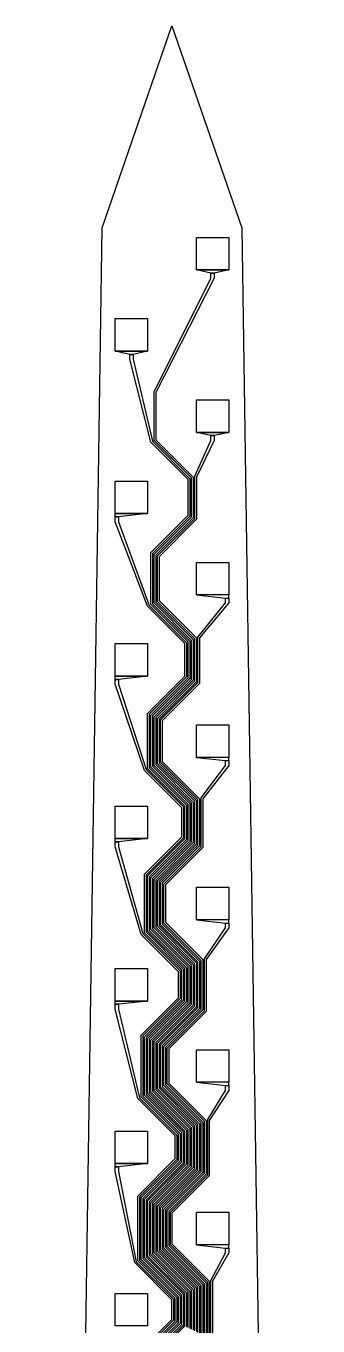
# Model space of a CAD drawing. Header units: inches. Extents: x 115980 to 170179, y 57000 to 74333.
# Drawn here: x 123826.2 to 123916.2, y 70110.6 to 70510.7 of the extents above; entities that cross this region are included whole.
import ezdxf

# ---------------------------------------------------------------- set-up
doc = ezdxf.new("R2010")
doc.units = ezdxf.units.IN
doc.header["$MEASUREMENT"] = 0
for name, color, linetype in [('metal', 221, 'Continuous'), ('nitride window', 40, 'Continuous'), ('profile', 140, 'Continuous')]:
    doc.layers.add(name, color=color, linetype=linetype)

msp = doc.modelspace()

# ---------------------------------------------------------------- linework, layer by layer
at = {"layer": 'metal'}
for points in [[(123878.73, 70445.62), (123888.73, 70445.62), (123888.73, 70435.62), (123878.73, 70435.62)], [(123878.73, 70435.62), (123888.73, 70435.62), (123884.23, 70434.62), (123883.23, 70434.62)], [(123853.73, 70420.62), (123863.73, 70420.62), (123863.73, 70410.62), (123853.73, 70410.62)], [(123853.73, 70410.62), (123863.73, 70410.62), (123859.23, 70409.62), (123858.23, 70409.62)], [(123878.73, 70395.62), (123888.73, 70395.62), (123888.73, 70385.62), (123878.73, 70385.62)], [(123878.73, 70385.62), (123888.73, 70385.62), (123884.23, 70384.62), (123883.23, 70384.62)], [(123853.73, 70370.62), (123863.73, 70370.62), (123863.73, 70360.62), (123853.73, 70360.62)], [(123853.73, 70360.62), (123863.73, 70360.62), (123854.73, 70359.62), (123853.73, 70359.62)], [(123878.73, 70345.62), (123888.73, 70345.62), (123888.73, 70335.62), (123878.73, 70335.62)], [(123888.73, 70335.62), (123878.73, 70335.62), (123887.73, 70334.62), (123888.73, 70334.62)], [(123853.73, 70320.62), (123863.73, 70320.62), (123863.73, 70310.62), (123853.73, 70310.62)], [(123853.73, 70310.62), (123863.73, 70310.62), (123854.73, 70309.62), (123853.73, 70309.62)], [(123878.73, 70295.62), (123888.73, 70295.62), (123888.73, 70285.62), (123878.73, 70285.62)], [(123888.73, 70285.62), (123878.73, 70285.62), (123887.73, 70284.62), (123888.73, 70284.62)], [(123853.73, 70270.62), (123863.73, 70270.62), (123863.73, 70260.62), (123853.73, 70260.62)], [(123853.73, 70260.62), (123863.73, 70260.62), (123854.73, 70259.62), (123853.73, 70259.62)], [(123878.73, 70245.62), (123888.73, 70245.62), (123888.73, 70235.62), (123878.73, 70235.62)], [(123888.73, 70235.62), (123878.73, 70235.62), (123887.73, 70234.62), (123888.73, 70234.62)], [(123853.73, 70220.62), (123863.73, 70220.62), (123863.73, 70210.62), (123853.73, 70210.62)], [(123853.73, 70210.62), (123863.73, 70210.62), (123854.73, 70209.62), (123853.73, 70209.62)], [(123878.73, 70195.62), (123888.73, 70195.62), (123888.73, 70185.62), (123878.73, 70185.62)], [(123888.73, 70185.62), (123878.73, 70185.62), (123887.73, 70184.62), (123888.73, 70184.62)], [(123853.73, 70170.62), (123863.73, 70170.62), (123863.73, 70160.62), (123853.73, 70160.62)], [(123853.73, 70160.62), (123863.73, 70160.62), (123854.73, 70159.62), (123853.73, 70159.62)], [(123878.73, 70145.62), (123888.73, 70145.62), (123888.73, 70135.62), (123878.73, 70135.62)], [(123888.73, 70135.62), (123878.73, 70135.62), (123887.73, 70134.62), (123888.73, 70134.62)], [(123853.73, 70120.62), (123863.73, 70120.62), (123863.73, 70110.62), (123853.73, 70110.62)]]:
    msp.add_lwpolyline(points, close=True, dxfattribs=at)
for points in [[(123877.23, 70109.62), (123877.23, 70121.62), (123865.73, 70133.12), (123865.73, 70148.12), (123877.23, 70159.62), (123877.23, 70171.62), (123865.73, 70183.12), (123865.73, 70198.12), (123877.23, 70209.62), (123877.23, 70221.62), (123865.73, 70233.12), (123865.73, 70248.12), (123877.23, 70259.62), (123877.23, 70271.62), (123865.73, 70283.12), (123865.73, 70298.12), (123877.23, 70309.62), (123877.23, 70321.62), (123865.73, 70333.12), (123865.73, 70348.12), (123877.23, 70359.62), (123877.23, 70371.62), (123865.73, 70383.12), (123865.73, 70398.12), (123883.23, 70433.12), (123883.23, 70434.62), (123884.23, 70434.62), (123884.23, 70433.12), (123866.23, 70397.87), (123866.23, 70383.37), (123877.73, 70371.87), (123877.73, 70359.37), (123866.23, 70347.87), (123866.23, 70333.37), (123877.73, 70321.87), (123877.73, 70309.37), (123866.23, 70297.87), (123866.23, 70283.37), (123877.73, 70271.87), (123877.73, 70259.37), (123866.23, 70247.87), (123866.23, 70233.37), (123877.73, 70221.87), (123877.73, 70209.37), (123866.23, 70197.87), (123866.23, 70183.37), (123877.73, 70171.87), (123877.73, 70159.37), (123866.23, 70147.87), (123866.23, 70133.37), (123877.73, 70121.87), (123877.73, 70109.37)], [(123876.23, 70110.12), (123876.23, 70121.12), (123864.73, 70132.62), (123864.73, 70148.62), (123876.23, 70160.12), (123876.23, 70171.12), (123864.73, 70182.62), (123864.73, 70198.62), (123876.23, 70210.12), (123876.23, 70221.12), (123864.73, 70232.62), (123864.73, 70248.62), (123876.23, 70260.12), (123876.23, 70271.12), (123864.73, 70282.62), (123864.73, 70298.62), (123876.23, 70310.12), (123876.23, 70321.12), (123864.73, 70332.62), (123864.73, 70348.62), (123876.23, 70360.12), (123876.23, 70371.12), (123864.73, 70382.62), (123858.23, 70408.12), (123858.23, 70409.62), (123859.23, 70409.62), (123859.23, 70408.12), (123865.23, 70382.87), (123876.73, 70371.37), (123876.73, 70359.87), (123865.23, 70348.37), (123865.23, 70332.87), (123876.73, 70321.37), (123876.73, 70309.87), (123865.23, 70298.37), (123865.23, 70282.87), (123876.73, 70271.37), (123876.73, 70259.87), (123865.23, 70248.37), (123865.23, 70232.87), (123876.73, 70221.37), (123876.73, 70209.87), (123865.23, 70198.37), (123865.23, 70182.87), (123876.73, 70171.37), (123876.73, 70159.87), (123865.23, 70148.37), (123865.23, 70132.87), (123876.73, 70121.37), (123876.73, 70109.87)], [(123878.23, 70109.12), (123878.23, 70122.12), (123866.73, 70133.62), (123866.73, 70147.62), (123878.23, 70159.12), (123878.23, 70172.12), (123866.73, 70183.62), (123866.73, 70197.62), (123878.23, 70209.12), (123878.23, 70222.12), (123866.73, 70233.62), (123866.73, 70247.62), (123878.23, 70259.12), (123878.23, 70272.12), (123866.73, 70283.62), (123866.73, 70297.62), (123878.23, 70309.12), (123878.23, 70322.12), (123866.73, 70333.62), (123866.73, 70347.62), (123878.23, 70359.12), (123878.23, 70372.12), (123883.23, 70383.12), (123883.23, 70384.62), (123884.23, 70384.62), (123884.23, 70383.12), (123878.73, 70371.87), (123878.73, 70358.87), (123867.23, 70347.37), (123867.23, 70333.87), (123878.73, 70322.37), (123878.73, 70308.87), (123867.23, 70297.37), (123867.23, 70283.87), (123878.73, 70272.37), (123878.73, 70258.87), (123867.23, 70247.37), (123867.23, 70233.87), (123878.73, 70222.37), (123878.73, 70208.87), (123867.23, 70197.37), (123867.23, 70183.87), (123878.73, 70172.37), (123878.73, 70158.87), (123867.23, 70147.37), (123867.23, 70133.87), (123878.73, 70122.37), (123878.73, 70108.87)], [(123863.73, 70099.12), (123875.23, 70110.62), (123875.23, 70120.62), (123863.73, 70132.12), (123863.73, 70149.12), (123875.23, 70160.62), (123875.23, 70170.62), (123863.73, 70182.12), (123863.73, 70199.12), (123875.23, 70210.62), (123875.23, 70220.62), (123863.73, 70232.12), (123863.73, 70249.12), (123875.23, 70260.62), (123875.23, 70270.62), (123863.73, 70282.12), (123863.73, 70299.12), (123875.23, 70310.62), (123875.23, 70320.62), (123863.73, 70332.12), (123853.73, 70358.12), (123853.73, 70359.62), (123854.73, 70359.62), (123854.73, 70358.12), (123864.23, 70332.37), (123875.73, 70320.87), (123875.73, 70310.37), (123864.23, 70298.87), (123864.23, 70282.37), (123875.73, 70270.87), (123875.73, 70260.37), (123864.23, 70248.87), (123864.23, 70232.37), (123875.73, 70220.87), (123875.73, 70210.37), (123864.23, 70198.87), (123864.23, 70182.37), (123875.73, 70170.87), (123875.73, 70160.37), (123864.23, 70148.87), (123864.23, 70132.37), (123875.73, 70120.87), (123875.73, 70110.37)], [(123879.23, 70108.62), (123879.23, 70122.62), (123867.73, 70134.12), (123867.73, 70147.12), (123879.23, 70158.62), (123879.23, 70172.62), (123867.73, 70184.12), (123867.73, 70197.12), (123879.23, 70208.62), (123879.23, 70222.62), (123867.73, 70234.12), (123867.73, 70247.12), (123879.23, 70258.62), (123879.23, 70272.62), (123867.73, 70284.12), (123867.73, 70297.12), (123879.23, 70308.62), (123879.23, 70322.62), (123887.73, 70333.12), (123887.73, 70334.62), (123888.73, 70334.62), (123888.73, 70333.12), (123879.73, 70322.37), (123879.73, 70308.37), (123868.23, 70296.87), (123868.23, 70284.37), (123879.73, 70272.87), (123879.73, 70258.37), (123868.23, 70246.87), (123868.23, 70234.37), (123879.73, 70222.87), (123879.73, 70208.37), (123868.23, 70196.87), (123868.23, 70184.37), (123879.73, 70172.87), (123879.73, 70158.37), (123868.23, 70146.87), (123868.23, 70134.37), (123879.73, 70122.87), (123879.73, 70108.37)], [(123862.73, 70099.62), (123874.23, 70111.12), (123874.23, 70120.12), (123862.73, 70131.62), (123862.73, 70149.62), (123874.23, 70161.12), (123874.23, 70170.12), (123862.73, 70181.62), (123862.73, 70199.62), (123874.23, 70211.12), (123874.23, 70220.12), (123862.73, 70231.62), (123862.73, 70249.62), (123874.23, 70261.12), (123874.23, 70270.12), (123862.73, 70281.62), (123853.73, 70308.12), (123853.73, 70309.62), (123854.73, 70309.62), (123854.73, 70308.12), (123863.23, 70281.87), (123874.73, 70270.37), (123874.73, 70260.87), (123863.23, 70249.37), (123863.23, 70231.87), (123874.73, 70220.37), (123874.73, 70210.87), (123863.23, 70199.37), (123863.23, 70181.87), (123874.73, 70170.37), (123874.73, 70160.87), (123863.23, 70149.37), (123863.23, 70131.87), (123874.73, 70120.37), (123874.73, 70110.87), (123863.23, 70099.37)], [(123880.23, 70108.12), (123880.23, 70123.12), (123868.73, 70134.62), (123868.73, 70146.62), (123880.23, 70158.12), (123880.23, 70173.12), (123868.73, 70184.62), (123868.73, 70196.62), (123880.23, 70208.12), (123880.23, 70223.12), (123868.73, 70234.62), (123868.73, 70246.62), (123880.23, 70258.12), (123880.23, 70273.12), (123887.73, 70283.12), (123887.73, 70284.62), (123888.73, 70284.62), (123888.73, 70283.12), (123880.73, 70272.87), (123880.73, 70257.87), (123869.23, 70246.37), (123869.23, 70234.87), (123880.73, 70223.37), (123880.73, 70207.87), (123869.23, 70196.37), (123869.23, 70184.87), (123880.73, 70173.37), (123880.73, 70157.87), (123869.23, 70146.37), (123869.23, 70134.87), (123880.73, 70123.37), (123880.73, 70107.87)], [(123861.73, 70100.12), (123873.23, 70111.62), (123873.23, 70119.62), (123861.73, 70131.12), (123861.73, 70150.12), (123873.23, 70161.62), (123873.23, 70169.62), (123861.73, 70181.12), (123861.73, 70200.12), (123873.23, 70211.62), (123873.23, 70219.62), (123861.73, 70231.12), (123853.73, 70258.12), (123853.73, 70259.62), (123854.73, 70259.62), (123854.73, 70258.12), (123862.23, 70231.37), (123873.73, 70219.87), (123873.73, 70211.37), (123862.23, 70199.87), (123862.23, 70181.37), (123873.73, 70169.87), (123873.73, 70161.37), (123862.23, 70149.87), (123862.23, 70131.37), (123873.73, 70119.87), (123873.73, 70111.37), (123862.23, 70099.87)], [(123881.23, 70107.62), (123881.23, 70123.62), (123869.73, 70135.12), (123869.73, 70146.12), (123881.23, 70157.62), (123881.23, 70173.62), (123869.73, 70185.12), (123869.73, 70196.12), (123881.23, 70207.62), (123881.23, 70223.62), (123887.73, 70233.12), (123887.73, 70234.62), (123888.73, 70234.62), (123888.73, 70233.12), (123881.73, 70223.37), (123881.73, 70207.37), (123870.23, 70195.87), (123870.23, 70185.37), (123881.73, 70173.87), (123881.73, 70157.37), (123870.23, 70145.87), (123870.23, 70135.37), (123881.73, 70123.87), (123881.73, 70107.37)], [(123860.73, 70100.62), (123872.23, 70112.12), (123872.23, 70119.12), (123860.73, 70130.62), (123860.73, 70150.62), (123872.23, 70162.12), (123872.23, 70169.12), (123860.73, 70180.62), (123853.73, 70208.12), (123853.73, 70209.62), (123854.73, 70209.62), (123854.73, 70208.12), (123861.23, 70180.87), (123872.73, 70169.37), (123872.73, 70161.87), (123861.23, 70150.37), (123861.23, 70130.87), (123872.73, 70119.37), (123872.73, 70111.87), (123861.23, 70100.37)], [(123882.23, 70107.12), (123882.23, 70124.12), (123870.73, 70135.62), (123870.73, 70145.62), (123882.23, 70157.12), (123882.23, 70174.12), (123887.73, 70183.12), (123887.73, 70184.62), (123888.73, 70184.62), (123888.73, 70183.12), (123882.73, 70173.87), (123882.73, 70156.87), (123871.23, 70145.37), (123871.23, 70135.87), (123882.73, 70124.37), (123882.73, 70106.87)], [(123859.73, 70101.12), (123871.23, 70112.62), (123871.23, 70118.62), (123859.73, 70130.12), (123853.73, 70158.12), (123853.73, 70159.62), (123854.73, 70159.62), (123854.73, 70158.12), (123860.23, 70130.37), (123871.73, 70118.87), (123871.73, 70112.37), (123860.23, 70100.87)], [(123883.23, 70106.62), (123883.23, 70124.62), (123887.73, 70133.12), (123887.73, 70134.62), (123888.73, 70134.62), (123888.73, 70133.12), (123883.73, 70124.37), (123883.73, 70106.37)]]:
    msp.add_lwpolyline(points, dxfattribs=at)
at = {"layer": 'nitride window'}
for points in [[(123878.73, 70445.62), (123888.73, 70445.62), (123888.73, 70435.62), (123878.73, 70435.62)], [(123853.73, 70420.62), (123863.73, 70420.62), (123863.73, 70410.62), (123853.73, 70410.62)], [(123878.73, 70395.62), (123888.73, 70395.62), (123888.73, 70385.62), (123878.73, 70385.62)], [(123853.73, 70370.62), (123863.73, 70370.62), (123863.73, 70360.62), (123853.73, 70360.62)], [(123878.73, 70345.62), (123888.73, 70345.62), (123888.73, 70335.62), (123878.73, 70335.62)], [(123853.73, 70320.62), (123863.73, 70320.62), (123863.73, 70310.62), (123853.73, 70310.62)], [(123878.73, 70295.62), (123888.73, 70295.62), (123888.73, 70285.62), (123878.73, 70285.62)], [(123853.73, 70270.62), (123863.73, 70270.62), (123863.73, 70260.62), (123853.73, 70260.62)], [(123878.73, 70245.62), (123888.73, 70245.62), (123888.73, 70235.62), (123878.73, 70235.62)], [(123853.73, 70220.62), (123863.73, 70220.62), (123863.73, 70210.62), (123853.73, 70210.62)], [(123878.73, 70195.62), (123888.73, 70195.62), (123888.73, 70185.62), (123878.73, 70185.62)], [(123853.73, 70170.62), (123863.73, 70170.62), (123863.73, 70160.62), (123853.73, 70160.62)], [(123878.73, 70145.62), (123888.73, 70145.62), (123888.73, 70135.62), (123878.73, 70135.62)], [(123853.73, 70120.62), (123863.73, 70120.62), (123863.73, 70110.62), (123853.73, 70110.62)]]:
    msp.add_lwpolyline(points, close=True, dxfattribs=at)
at = {"layer": 'profile'}
msp.add_lwpolyline([(123916.23, 68240.55), (123826.23, 68240.55), (123826.23, 68857.56), (123849.73, 70448.62), (123871.22, 70510.69), (123892.73, 70448.62), (123916.23, 68857.63)], close=True, dxfattribs=at)

doc.saveas('drawing.dxf')
